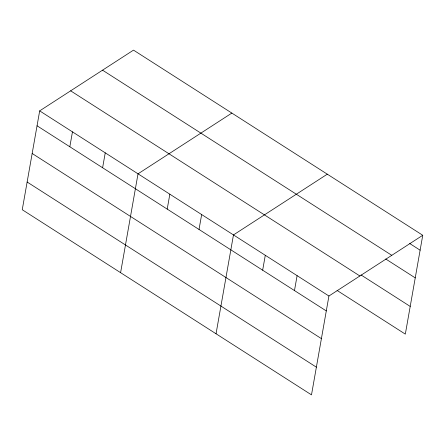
<?xml version="1.0" encoding="UTF-8"?>
<svg xmlns="http://www.w3.org/2000/svg" width="445" height="445" viewBox="0 0 445 445"><rect width="100%" height="100%" fill="white"/><g stroke="black" fill="none" stroke-linecap="round" stroke-linejoin="round"><path stroke-width="0.67" d="M39.677 110.877L22.25 209.723L311.494 394.871L328.922 296.02L422.75 235.277L133.506 50.129L39.677 110.877L328.922 296.02M69.832 146.767L72.463 131.859M102.611 167.748L105.242 152.841M120.595 272.674L138.022 173.828L231.851 113.08M167.209 209.1L169.84 194.192M199.026 229.464L201.657 214.557M216.042 333.772L233.469 234.927L327.298 174.179M262.661 270.198L265.287 255.291M294.479 290.563L297.104 275.655M422.75 235.277L405.323 334.123L337.06 290.429M409.712 243.515L420.119 250.185M102.545 70.177L391.789 255.324M385.737 258.996L415.235 277.88M361.034 274.949L410.207 306.421M70.644 90.83L359.883 275.978M37.052 125.785L326.291 310.927M32.168 153.486L321.407 338.628M27.134 182.022L316.378 367.17"/></g></svg>
